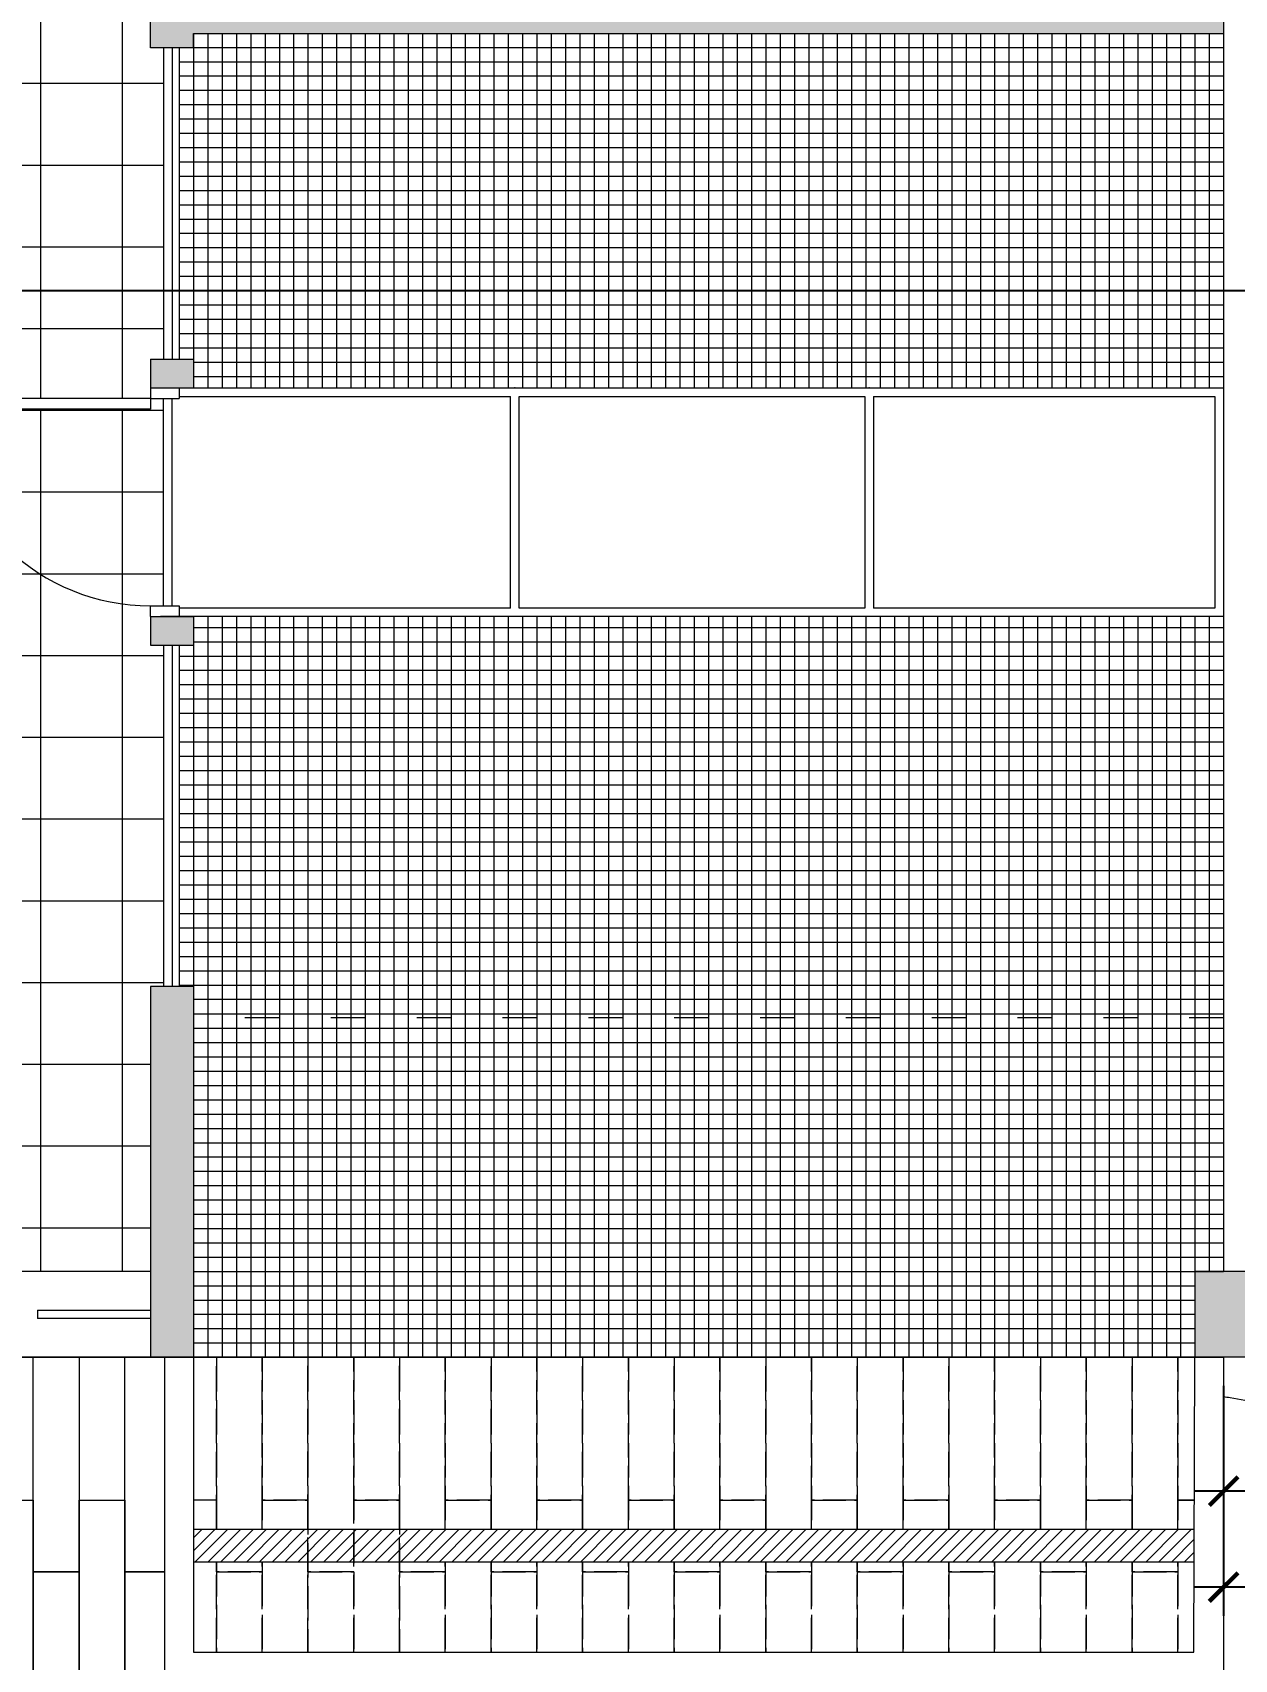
# Model space of a CAD drawing. Header units: millimetres. Extents: x 19901 to 59163, y 13732 to 30178.
# Drawn here: x 42642 to 43062, y 27647 to 28216 of the extents above; entities that cross this region are included whole.
import ezdxf

# ---------------------------------------------------------------- set-up
doc = ezdxf.new("R2010")
doc.units = ezdxf.units.MM
doc.linetypes.add('ACAD_ISO02W100', pattern=[15, 12, -3])
doc.linetypes.add('ACAD_ISO03W100', pattern=[30, 12, -18])
doc.layers.get('0').update_dxf_attribs({"lineweight": 18})
doc.layers.add('A-ANNO-SYMB', color=3, linetype='Continuous')
for name, color, linetype, lineweight in [('A-FURN', 8, 'Continuous', 13), ('CAMPITURA', 9, 'Continuous', 13), ('Curve di livello', 6, 'Continuous', 9), ('Pavimentazione esterna', 51, 'Continuous', 15), ('PROIEZIONI', 145, 'Continuous', 13), ('QUOTE', 252, 'Continuous', 13), ('Vetro', 150, 'Continuous', 15), ('Wall', 255, 'Continuous', 20)]:
    doc.layers.add(name, color=color, linetype=linetype, lineweight=lineweight)
doc.styles.get("Standard").update_dxf_attribs({"font": 'arial.ttf'})
doc.dimstyles.new('1-1', dxfattribs={"dimtxt": 15, "dimasz": 10, "dimexe": 10, "dimexo": 10, "dimgap": 5, "dimtad": 1, "dimdec": 0, "dimtxsty": 'Standard', "dimblk": 'ARCHTICK', "dimcen": 2.5, "dimdle": 10, "dimadec": 0, "dimazin": 0, "dimtfac": 1, "dimtdec": 0, "dimtmove": 0, "dimatfit": 3, "dimldrblk": 'ARCHTICK', "dimfxl": 1, "dimarcsym": 0})
pattern_1 = [(90, (15327.046, 10910.573), (-28.575, 0), []), (180, (15327.046, 10910.573), (-2e-15, -28.575), [])]

# ---------------------------------------------------------------- blocks, each defined once
blk = doc.blocks.new('_ArchTick')
at = {"color": 0, "linetype": 'ByBlock', "const_width": 0.15}
blk.add_lwpolyline([(-0.5, -0.5), (0.5, 0.5)], dxfattribs=at)
blk = doc.blocks.new('*D98')
at = {"layer": 'Defpoints', "color": 0, "transparency": 16777216}
for p in [(43058.16, 27753.14), (43508.16, 27753.14), (43058.16, 27672.78)]:
    blk.add_point(p, dxfattribs=at)
at = {"layer": 'QUOTE', "color": 0, "lineweight": -2, "transparency": 16777216}
for p, q in [((43058.16, 27743.14), (43058.16, 27662.78)), ((43508.16, 27743.14), (43508.16, 27662.78)), ((43518.16, 27672.78), (43048.16, 27672.78))]:
    blk.add_line(p, q, dxfattribs=at)
at = {"layer": 'QUOTE', "color": 0, "lineweight": -2, "transparency": 16777216, "xscale": 10, "yscale": 10, "zscale": 10, "rotation": 180}
blk.add_blockref('_ArchTick', (43058.16, 27672.78), dxfattribs=at)
at = {"layer": 'QUOTE', "color": 0, "lineweight": -2, "transparency": 16777216, "xscale": 10, "yscale": 10, "zscale": 10}
blk.add_blockref('_ArchTick', (43508.16, 27672.78), dxfattribs=at)
at = {"layer": 'QUOTE', "color": 0, "transparency": 16777216, "insert": (43283.16, 27685.44), "char_height": 15, "attachment_point": 5}
blk.add_mtext('450', dxfattribs=at)
blk = doc.blocks.new('*D101')
at = {"layer": 'Defpoints', "color": 0, "transparency": 16777216}
for p in [(43058.16, 27753.14), (43220.66, 27753.14), (43058.16, 27706.32)]:
    blk.add_point(p, dxfattribs=at)
at = {"layer": 'QUOTE', "color": 0, "lineweight": -2, "transparency": 16777216}
for p, q in [((43058.16, 27743.14), (43058.16, 27696.32)), ((43220.66, 27743.14), (43220.66, 27696.32)), ((43230.66, 27706.32), (43048.16, 27706.32))]:
    blk.add_line(p, q, dxfattribs=at)
at = {"layer": 'QUOTE', "color": 0, "lineweight": -2, "transparency": 16777216, "xscale": 10, "yscale": 10, "zscale": 10, "rotation": 180}
blk.add_blockref('_ArchTick', (43058.16, 27706.32), dxfattribs=at)
at = {"layer": 'QUOTE', "color": 0, "lineweight": -2, "transparency": 16777216, "xscale": 10, "yscale": 10, "zscale": 10}
blk.add_blockref('_ArchTick', (43220.66, 27706.32), dxfattribs=at)
at = {"layer": 'QUOTE', "color": 0, "transparency": 16777216, "insert": (43139.41, 27718.98), "char_height": 15, "attachment_point": 5}
blk.add_mtext('163', dxfattribs=at)
blk = doc.blocks.new('*D103')
at = {"layer": 'Defpoints', "color": 0, "transparency": 16777216}
for p in [(43058.16, 28092.02), (43058.16, 28012.02), (43088.14, 28012.02)]:
    blk.add_point(p, dxfattribs=at)
at = {"layer": 'QUOTE', "color": 0, "lineweight": -2, "transparency": 16777216}
for p, q in [((43088.14, 28102.02), (43088.14, 28002.02)), ((43068.16, 28092.02), (43098.14, 28092.02)), ((43068.16, 28012.02), (43098.14, 28012.02))]:
    blk.add_line(p, q, dxfattribs=at)
at = {"layer": 'QUOTE', "color": 0, "lineweight": -2, "transparency": 16777216, "xscale": 10, "yscale": 10, "zscale": 10}
for p, rotation in [((43088.14, 28092.02), 90), ((43088.14, 28012.02), 270)]:
    blk.add_blockref('_ArchTick', p, dxfattribs=dict(at, rotation=rotation))
at = {"layer": 'QUOTE', "color": 0, "transparency": 16777216, "insert": (43075.48, 28052.02), "char_height": 15, "attachment_point": 5, "rotation": 90}
blk.add_mtext('80', dxfattribs=at)

msp = doc.modelspace()

# ---------------------------------------------------------------- hatches: boundary and pattern name
at = {"layer": 'CAMPITURA'}
h = msp.add_hatch(color=256, dxfattribs=at)
h.dxf.hatch_style = 1
h.paths.add_polyline_path([(42683.16, 27783.14), (42683.16, 27753.14), (42690.16, 27753.14), (42698.16, 27753.14), (42698.16, 27882.74), (42683.16, 27882.74)])
h.paths.add_polyline_path([(43498.16, 28494.9), (43498.16, 28409.9), (43508.16, 28409.9), (43508.16, 28533.14), (43478.16, 28533.14), (43478.16, 28409.9), (43488.16, 28409.9), (43488.16, 28494.9)])
h = msp.add_hatch(color=256, dxfattribs=at)
h.dxf.hatch_style = 1
h.paths.add_polyline_path([(42683.16, 28332.63), (42679.79, 28332.66), (42679.41, 28282.68), (42616.41, 28282.68), (42616.41, 28277.68), (42683.16, 28277.68)])
h.paths.add_polyline_path([(42698.16, 28102.02), (42683.16, 28102.02), (42683.16, 28092.02), (42698.16, 28092.02)])
h.paths.add_polyline_path([(42698.16, 28012.02), (42683.16, 28012.02), (42683.16, 28002.02), (42698.16, 28002.02)])
h = msp.add_hatch(color=9, dxfattribs=at)
h.dxf.hatch_style = 1
h.paths.add_polyline_path([(43058.16, 28225.9), (42693.16, 28225.9), (42693.16, 28332.56), (42683.16, 28332.63), (42683.16, 28210.9), (42698.16, 28210.9), (42698.16, 28215.9), (43058.16, 28215.9)])
h.paths.add_polyline_path([(43508.16, 28329.9), (43478.16, 28329.9), (43478.16, 27783.14), (43438.16, 27783.14), (43438.16, 27773.14), (43438.16, 27767.42), (43438.16, 27763.14), (43438.16, 27757.79), (43438.16, 27753.14), (43508.16, 27753.14)])
h = msp.add_hatch(color=256, dxfattribs=at)
h.dxf.hatch_style = 1
h.paths.add_polyline_path([(43074.15, 27783.14), (43048.16, 27783.14), (43048.16, 27753.14), (43220.66, 27753.14), (43220.66, 27760.64), (43100.66, 27760.64), (43100.66, 27775.64), (43220.66, 27775.64), (43220.66, 27783.14), (43088.16, 27783.14)])
at = {"layer": 'Pavimentazione esterna'}
h = msp.add_hatch(dxfattribs=at)
h.set_pattern_fill('ANSI37', color=256, scale=9, angle=45)
h.set_pattern_definition(pattern_1)
edge = h.paths.add_edge_path()
edge.add_line((42679.79, 28332.66), (42683.16, 28332.63))
edge.add_line((42683.16, 28332.63), (42683.16, 28335.41))
edge.add_line((42683.16, 28335.41), (42683.16, 28399.86))
edge.add_line((42683.16, 28399.86), (42683.16, 28402.56))
edge.add_line((42683.16, 28402.56), (42622.88, 28377.32))
edge.add_line((42622.88, 28377.32), (42620.18, 28383.77))
edge.add_line((42620.18, 28383.77), (42537.16, 28349.01))
edge.add_line((42537.16, 28349.01), (42539.87, 28342.56))
edge.add_line((42539.87, 28342.56), (42429.18, 28296.21))
edge.add_line((42429.18, 28296.21), (42426.48, 28302.66))
edge.add_line((42426.48, 28302.66), (42384.97, 28285.28))
edge.add_line((42384.97, 28285.28), (42616.41, 28277.68))
edge.add_line((42616.41, 28277.68), (42616.41, 28282.68))
edge.add_line((42616.41, 28282.68), (42649.69, 28282.68))
edge.add_line((42649.69, 28282.68), (42649.69, 28302.47))
edge.add_arc((42651.41, 28307.68), 5.48, 111.0206, 251.7129, ccw=False)
edge.add_arc((42651.41, 28313.16), 2, -10.5103, 190.5103, ccw=False)
edge.add_arc((42651.41, 28307.68), 5.48, -71.7129, 68.9794, ccw=False)
edge.add_line((42653.13, 28302.47), (42653.13, 28282.68))
edge.add_line((42653.13, 28282.68), (42679.41, 28282.68))
edge.add_line((42679.41, 28282.68), (42679.79, 28332.66))
edge = h.paths.add_edge_path()
edge.add_line((42687.66, 28088.26), (42683.16, 28088.26))
edge.add_line((42683.16, 28088.26), (42683.16, 28084.49))
edge.add_line((42683.16, 28084.49), (42610.79, 28084.49))
edge.add_arc((42683.16, 28088.26), 72.47, 182.9777, 270)
edge.add_line((42683.16, 28015.79), (42687.66, 28015.79))
edge.add_line((42687.66, 28015.79), (42687.66, 28088.26))
h.paths.add_polyline_path([(42384.97, 28285.28), (42364.61, 28269.17), (42346.16, 28261.44), (42288.16, 28237.16), (42288.16, 27957.72), (42384.97, 27957.72)])
edge = h.paths.add_edge_path(flags=0)
edge.add_arc((42488.22, 28159.23), 69.1, 0, 360)
h.paths.add_polyline_path([(42593.56, 28278.43), (42384.97, 28285.28), (42384.97, 27957.72), (42583.02, 27957.72)])
edge = h.paths.add_edge_path(flags=0)
edge.add_arc((42488.22, 28159.23), 69.1, 0, 360)
edge = h.paths.add_edge_path(flags=16)
edge.add_arc((42488.22, 28159.23), 80, 0, 180)
edge.add_arc((42488.22, 28159.23), 80, 180, 360)
h = msp.add_hatch(dxfattribs=at)
h.set_pattern_fill('ANSI37', color=256, scale=9, angle=45)
h.set_pattern_definition(pattern_1)
h.paths.add_polyline_path([(42683.16, 28277.68), (42616.41, 28277.68), (42593.56, 28278.43), (42587.33, 28089.02), (42610.69, 28088.26), (42683.16, 28088.26), (42683.16, 28092.02), (42683.16, 28102.02), (42687.66, 28102.02), (42687.66, 28210.9), (42683.16, 28210.9)])
h = msp.add_hatch(dxfattribs=at)
h.set_pattern_fill('ANSI37', color=256, scale=9, angle=45)
h.set_pattern_definition(pattern_1)
h.paths.add_polyline_path([(42687.66, 28002.02), (42683.16, 28002.02), (42683.16, 28012.02), (42683.16, 28015.79, -0.399072), (42610.79, 28084.49), (42610.79, 28088.25), (42587.33, 28089.02), (42583.02, 27957.72), (42683.16, 27783.14), (42683.16, 27882.74), (42687.66, 27882.74)])
h = msp.add_hatch(dxfattribs=at)
h.set_pattern_fill('ANSI37', color=256, scale=9, angle=45)
h.set_pattern_definition(pattern_1)
h.paths.add_polyline_path([(42384.97, 27957.72), (42288.16, 27957.72), (42288.16, 27783.14), (42384.97, 27783.14)])
h.paths.add_polyline_path([(42364.15, 27923.17), (42364.15, 27918.99), (42365.24, 27918.99), (42365.24, 27871.65), (42364.15, 27871.65), (42364.15, 27867.47), (42313.41, 27867.47), (42313.41, 27869.46), (42313.41, 27869.91), (42312.12, 27869.91), (42312.12, 27919.09), (42313.41, 27919.09), (42313.34, 27919.48), (42313.33, 27920.37), (42313.38, 27921.18), (42313.41, 27921.18), (42313.34, 27921.58), (42313.33, 27922.46), (42313.37, 27923.17)], flags=16)
h.paths.add_polyline_path([(42325.82, 27869.56), (42364.15, 27869.56), (42364.15, 27869.46), (42325.82, 27869.46)], flags=0)
h.paths.add_polyline_path([(42517.59, 27957.72), (42384.97, 27957.72), (42384.97, 27783.14), (42517.59, 27783.14)])
h.paths.add_polyline_path([(42411.54, 27945.59), (42491.4, 27945.59), (42491.4, 27901.59), (42411.54, 27901.59)], flags=16)
h.paths.add_polyline_path([(42402, 27872.55), (42449.33, 27872.55), (42449.33, 27871.47), (42453.62, 27871.47), (42453.62, 27872.55), (42500.95, 27872.55), (42500.95, 27871.47), (42505.13, 27871.47), (42505.13, 27820.68), (42504.42, 27820.64), (42503.54, 27820.66), (42503.14, 27820.72), (42503.04, 27820.72), (42503.04, 27820.68), (42502.33, 27820.64), (42501.44, 27820.66), (42501.05, 27820.72), (42501.05, 27819.43), (42451.87, 27819.43), (42451.87, 27820.72), (42451.52, 27820.72), (42451.17, 27820.72), (42451.17, 27819.43), (42402, 27819.43), (42402, 27820.69), (42401.18, 27820.64), (42400.3, 27820.66), (42399.9, 27820.72), (42399.8, 27820.72), (42399.8, 27820.68), (42399.09, 27820.64), (42398.2, 27820.66), (42397.81, 27820.72), (42397.81, 27871.47), (42402, 27871.47)], flags=16)
h.paths.add_polyline_path([(42399.9, 27833.13), (42401.89, 27833.13), (42401.89, 27829.52), (42449.43, 27829.52), (42449.43, 27833.13), (42451.42, 27833.13), (42451.42, 27871.47), (42451.52, 27871.47), (42451.52, 27833.13), (42449.43, 27833.13), (42449.43, 27820.87), (42401.89, 27820.87), (42401.89, 27820.72), (42399.9, 27820.72)], flags=0)
h.paths.add_polyline_path([(42583.02, 27957.72), (42517.59, 27957.72), (42517.59, 27783.14), (42683.16, 27783.14)])
h.paths.add_polyline_path([(42537.71, 27918.99), (42538.79, 27918.99), (42538.79, 27923.17), (42589.57, 27923.17), (42589.62, 27922.46), (42589.6, 27921.58), (42589.54, 27921.18), (42589.54, 27921.08), (42589.57, 27921.08), (42589.62, 27920.37), (42589.6, 27919.48), (42589.54, 27919.09), (42590.83, 27919.09), (42590.83, 27869.91), (42589.54, 27869.91), (42589.54, 27869.56), (42589.54, 27867.47), (42538.79, 27867.47), (42538.79, 27871.65), (42537.71, 27871.65)], flags=16)
h.paths.add_polyline_path([(42577.13, 27869.46), (42538.79, 27869.46), (42538.79, 27869.56), (42577.13, 27869.56)], flags=0)
at = {"layer": 'Vetro'}
h = msp.add_hatch(dxfattribs=at)
h.set_pattern_fill('ANSI31', color=4)
h.set_pattern_definition([(45, (18301.6275, 10805.4755), (-2.24506403, 2.24506403), [])])
h.paths.add_polyline_path([(43047.84, 27681.55), (43047.9, 27693.06), (42698.15, 27693.06), (42698.14, 27681.55)])

# ---------------------------------------------------------------- linework, layer by layer
at = {"layer": 'A-ANNO-SYMB'}
msp.add_line((43136.4, 28125.9), (41713.49, 28125.9), dxfattribs=at)
at = {"layer": 'A-FURN'}
for p, q in [((42698.16, 28215.9), (42698.16, 28092.02)), ((42693.16, 28210.9), (42693.16, 28102.02)), ((42698.16, 28012.02), (42698.16, 27753.14)), ((42693.16, 28002.02), (42693.16, 27882.74)), ((42688.16, 27753.14), (43058.16, 27753.14))]:
    msp.add_line(p, q, dxfattribs=at)
at = {"layer": 'Curve di livello'}
msp.add_open_spline([(43058.16, 27739.43), (43058.92, 27739.3), (43250.33, 27705.78), (43447.43, 27699.14), (43634.61, 27739.03)], degree=3, knots=[1440.619799, 1440.619799, 1440.619799, 1440.619799, 1442.919983, 2017.077223, 2017.077223, 2017.077223, 2017.077223], dxfattribs=at)
at = {"layer": 'Pavimentazione esterna'}
for p, q in [((42626.16, 27753.14), (42642.16, 27753.14)), ((42642.16, 27753.14), (42658.16, 27753.14)), ((42642.16, 27678.14), (42642.16, 27753.14)), ((42658.16, 27753.14), (42658.16, 27678.14)), ((42658.16, 27753.14), (42674.16, 27753.14)), ((42674.16, 27753.14), (42690.16, 27753.14)), ((42674.16, 27678.14), (42674.16, 27753.14)), ((42690.16, 27753.14), (42706.16, 27753.14)), ((42706.16, 27753.14), (42722.16, 27753.14)), ((42722.16, 27753.14), (42738.16, 27753.14)), ((42738.16, 27753.14), (42754.16, 27753.14)), ((42754.16, 27753.14), (42770.16, 27753.14)), ((42770.16, 27753.14), (42786.16, 27753.14)), ((42786.16, 27753.14), (42802.16, 27753.14)), ((42802.16, 27753.14), (42818.16, 27753.14)), ((42818.16, 27753.14), (42834.16, 27753.14)), ((42834.16, 27753.14), (42850.16, 27753.14)), ((42850.16, 27753.14), (42866.16, 27753.14)), ((42866.16, 27753.14), (42882.16, 27753.14)), ((42882.16, 27753.14), (42898.16, 27753.14)), ((42898.16, 27753.14), (42914.16, 27753.14)), ((42914.16, 27753.14), (42930.16, 27753.14)), ((42930.16, 27753.14), (42946.16, 27753.14)), ((42946.16, 27753.14), (42962.16, 27753.14)), ((42962.16, 27753.14), (42978.16, 27753.14)), ((42978.16, 27753.14), (42994.16, 27753.14)), ((42994.16, 27753.14), (43010.16, 27753.14)), ((43010.16, 27753.14), (43026.16, 27753.14)), ((43026.16, 27753.14), (43042.16, 27753.14)), ((43042.16, 27753.14), (43048.16, 27753.14)), ((42626.16, 27703.14), (42642.16, 27703.14)), ((42642.16, 27703.14), (42642.16, 27628.14)), ((42658.16, 27703.14), (42674.16, 27703.14)), ((42658.16, 27628.14), (42658.16, 27703.14)), ((42674.16, 27703.14), (42674.16, 27628.14)), ((42658.16, 27678.14), (42642.16, 27678.14)), ((42642.16, 27678.14), (42658.16, 27678.14)), ((42642.16, 27603.14), (42642.16, 27678.14)), ((42658.16, 27678.14), (42658.16, 27603.14)), ((42688.14, 27678.14), (42674.16, 27678.14)), ((42674.16, 27678.14), (42688.14, 27678.14)), ((42674.16, 27603.14), (42674.16, 27678.14))]:
    msp.add_line(p, q, dxfattribs=at)
at = {"layer": 'Pavimentazione esterna', "linetype": 'ACAD_ISO02W100'}
for p, q in [((42706.16, 27693.06), (42706.16, 27753.14)), ((42706.16, 27753.14), (42706.16, 27703.14)), ((42722.16, 27753.14), (42722.16, 27693.06)), ((42722.16, 27703.14), (42722.16, 27753.14)), ((42738.16, 27678.14), (42738.16, 27753.14)), ((42738.16, 27753.14), (42738.16, 27703.14)), ((42754.16, 27753.14), (42754.16, 27678.14)), ((42754.16, 27703.14), (42754.16, 27753.14)), ((42770.16, 27678.14), (42770.16, 27753.14)), ((42770.16, 27753.14), (42770.16, 27703.14)), ((42786.16, 27753.14), (42786.16, 27693.06)), ((42786.16, 27703.14), (42786.16, 27753.14)), ((42802.16, 27693.06), (42802.16, 27753.14)), ((42802.16, 27753.14), (42802.16, 27703.14)), ((42818.16, 27753.14), (42818.16, 27693.06)), ((42818.16, 27703.14), (42818.16, 27753.14)), ((42834.16, 27693.06), (42834.16, 27753.14)), ((42834.16, 27753.14), (42834.16, 27703.14)), ((42850.16, 27753.14), (42850.16, 27693.06)), ((42850.16, 27703.14), (42850.16, 27753.14)), ((42866.16, 27693.06), (42866.16, 27753.14)), ((42866.16, 27753.14), (42866.16, 27703.14)), ((42882.16, 27753.14), (42882.16, 27693.06)), ((42882.16, 27703.14), (42882.16, 27753.14)), ((42898.16, 27693.06), (42898.16, 27753.14)), ((42898.16, 27753.14), (42898.16, 27703.14)), ((42914.16, 27753.14), (42914.16, 27693.06)), ((42914.16, 27703.14), (42914.16, 27753.14)), ((42930.16, 27693.06), (42930.16, 27753.14)), ((42930.16, 27753.14), (42930.16, 27703.14)), ((42946.16, 27753.14), (42946.16, 27693.06)), ((42946.16, 27703.14), (42946.16, 27753.14)), ((42962.16, 27693.06), (42962.16, 27753.14)), ((42962.16, 27753.14), (42962.16, 27703.14)), ((42978.16, 27753.14), (42978.16, 27693.06)), ((42978.16, 27703.14), (42978.16, 27753.14)), ((42994.16, 27693.06), (42994.16, 27753.14)), ((42994.16, 27753.14), (42994.16, 27703.14)), ((43010.16, 27753.14), (43010.16, 27693.06)), ((43010.16, 27703.14), (43010.16, 27753.14)), ((43026.16, 27693.06), (43026.16, 27753.14)), ((43026.16, 27753.14), (43026.16, 27703.14)), ((43042.16, 27753.14), (43042.16, 27693.06)), ((43042.16, 27703.14), (43042.16, 27753.14)), ((42706.16, 27703.14), (42698.15, 27703.14)), ((42706.16, 27703.14), (42706.16, 27693.06)), ((42722.16, 27703.14), (42738.16, 27703.14)), ((42722.16, 27693.06), (42722.16, 27703.14)), ((42738.16, 27703.14), (42722.16, 27703.14)), ((42738.16, 27703.14), (42738.16, 27650.04)), ((42754.16, 27703.14), (42770.16, 27703.14)), ((42754.16, 27650.04), (42754.16, 27703.14)), ((42770.16, 27703.14), (42754.16, 27703.14)), ((42770.16, 27703.14), (42770.16, 27650.04)), ((42802.16, 27703.14), (42786.16, 27703.14)), ((42786.16, 27703.14), (42802.16, 27703.14)), ((42786.16, 27693.06), (42786.16, 27703.14)), ((42802.16, 27703.14), (42802.16, 27693.06)), ((42818.16, 27693.06), (42818.16, 27703.14)), ((42834.16, 27703.14), (42818.16, 27703.14)), ((42818.16, 27703.14), (42834.16, 27703.14)), ((42834.16, 27703.14), (42834.16, 27693.06)), ((42850.16, 27703.14), (42866.16, 27703.14)), ((42850.16, 27693.06), (42850.16, 27703.14)), ((42866.16, 27703.14), (42850.16, 27703.14)), ((42866.16, 27703.14), (42866.16, 27693.06)), ((42882.16, 27693.06), (42882.16, 27703.14)), ((42898.16, 27703.14), (42882.16, 27703.14)), ((42882.16, 27703.14), (42898.16, 27703.14)), ((42898.16, 27703.14), (42898.16, 27693.06)), ((42914.16, 27703.14), (42930.16, 27703.14)), ((42930.16, 27703.14), (42914.16, 27703.14)), ((42914.16, 27693.06), (42914.16, 27703.14)), ((42930.16, 27703.14), (42930.16, 27693.06)), ((42946.16, 27703.14), (42962.16, 27703.14)), ((42946.16, 27693.06), (42946.16, 27703.14)), ((42962.16, 27703.14), (42946.16, 27703.14)), ((42962.16, 27703.14), (42962.16, 27693.06)), ((42978.16, 27703.14), (42994.16, 27703.14)), ((42978.16, 27693.06), (42978.16, 27703.14)), ((42994.16, 27703.14), (42978.16, 27703.14)), ((42994.16, 27703.14), (42994.16, 27693.06)), ((43010.16, 27703.14), (43026.16, 27703.14)), ((43010.16, 27693.06), (43010.16, 27703.14)), ((43026.16, 27703.14), (43010.16, 27703.14)), ((43026.16, 27703.14), (43026.16, 27693.06)), ((43042.16, 27703.14), (43047.94, 27703.14)), ((43042.16, 27693.06), (43042.16, 27703.14)), ((43047.94, 27703.14), (43042.16, 27703.14)), ((42706.16, 27678.14), (42706.16, 27681.55)), ((42706.16, 27681.55), (42706.16, 27650.04)), ((42722.16, 27681.55), (42722.16, 27678.14)), ((42722.16, 27650.04), (42722.16, 27681.55)), ((42786.16, 27681.55), (42786.16, 27678.14)), ((42786.16, 27650.04), (42786.16, 27681.55)), ((42802.16, 27678.14), (42802.16, 27681.55)), ((42802.16, 27681.55), (42802.16, 27650.04)), ((42818.16, 27681.55), (42818.16, 27678.14)), ((42818.16, 27650.04), (42818.16, 27681.55)), ((42834.16, 27678.14), (42834.16, 27681.55)), ((42834.16, 27681.55), (42834.16, 27650.04)), ((42850.16, 27681.55), (42850.16, 27678.14)), ((42850.16, 27650.04), (42850.16, 27681.55)), ((42866.16, 27678.14), (42866.16, 27681.55)), ((42866.16, 27681.55), (42866.16, 27650.04)), ((42882.16, 27681.55), (42882.16, 27678.14)), ((42882.16, 27650.04), (42882.16, 27681.55)), ((42898.16, 27678.14), (42898.16, 27681.55)), ((42898.16, 27681.55), (42898.16, 27650.04)), ((42914.16, 27681.55), (42914.16, 27678.14)), ((42914.16, 27650.04), (42914.16, 27681.55)), ((42930.16, 27678.14), (42930.16, 27681.55)), ((42930.16, 27681.55), (42930.16, 27650.04)), ((42946.16, 27681.55), (42946.16, 27678.14)), ((42946.16, 27650.04), (42946.16, 27681.55)), ((42962.16, 27678.14), (42962.16, 27681.55)), ((42962.16, 27681.55), (42962.16, 27650.04)), ((42978.16, 27681.55), (42978.16, 27678.14)), ((42978.16, 27650.04), (42978.16, 27681.55)), ((42994.16, 27678.14), (42994.16, 27681.55)), ((42994.16, 27681.55), (42994.16, 27650.04)), ((43010.16, 27681.55), (43010.16, 27678.14)), ((43010.16, 27650.04), (43010.16, 27681.55)), ((43026.16, 27678.14), (43026.16, 27681.55)), ((43026.16, 27681.55), (43026.16, 27650.04)), ((43042.16, 27681.55), (43042.16, 27678.14)), ((43042.16, 27650.04), (43042.16, 27681.55)), ((42722.16, 27678.14), (42706.16, 27678.14)), ((42706.16, 27678.14), (42722.16, 27678.14)), ((42706.16, 27650.04), (42706.16, 27678.14)), ((42722.16, 27678.14), (42722.16, 27650.04)), ((42754.16, 27678.14), (42738.16, 27678.14)), ((42738.16, 27678.14), (42754.16, 27678.14)), ((42738.16, 27650.04), (42738.16, 27678.14)), ((42754.16, 27678.14), (42754.16, 27650.04)), ((42786.16, 27678.14), (42770.16, 27678.14)), ((42770.16, 27678.14), (42786.16, 27678.14)), ((42770.16, 27650.04), (42770.16, 27678.14)), ((42786.16, 27678.14), (42786.16, 27650.04)), ((42818.16, 27678.14), (42802.16, 27678.14)), ((42802.16, 27678.14), (42818.16, 27678.14)), ((42802.16, 27650.04), (42802.16, 27678.14)), ((42818.16, 27678.14), (42818.16, 27650.04)), ((42850.16, 27678.14), (42834.16, 27678.14)), ((42834.16, 27678.14), (42850.16, 27678.14)), ((42834.16, 27650.04), (42834.16, 27678.14)), ((42850.16, 27678.14), (42850.16, 27650.04)), ((42882.16, 27678.14), (42866.16, 27678.14)), ((42866.16, 27678.14), (42882.16, 27678.14)), ((42866.16, 27650.04), (42866.16, 27678.14)), ((42882.16, 27678.14), (42882.16, 27650.04)), ((42914.16, 27678.14), (42898.16, 27678.14)), ((42898.16, 27678.14), (42914.16, 27678.14)), ((42898.16, 27650.04), (42898.16, 27678.14)), ((42914.16, 27678.14), (42914.16, 27650.04)), ((42946.16, 27678.14), (42930.16, 27678.14)), ((42930.16, 27678.14), (42946.16, 27678.14)), ((42930.16, 27650.04), (42930.16, 27678.14)), ((42946.16, 27678.14), (42946.16, 27650.04)), ((42978.16, 27678.14), (42962.16, 27678.14)), ((42962.16, 27678.14), (42978.16, 27678.14)), ((42962.16, 27650.04), (42962.16, 27678.14)), ((42978.16, 27678.14), (42978.16, 27650.04)), ((43010.16, 27678.14), (42994.16, 27678.14)), ((42994.16, 27678.14), (43010.16, 27678.14)), ((42994.16, 27650.04), (42994.16, 27678.14)), ((43010.16, 27678.14), (43010.16, 27650.04)), ((43042.16, 27678.14), (43026.16, 27678.14)), ((43026.16, 27678.14), (43042.16, 27678.14)), ((43026.16, 27650.04), (43026.16, 27678.14)), ((43042.16, 27678.14), (43042.16, 27650.04))]:
    msp.add_line(p, q, dxfattribs=at)
at = {"layer": 'PROIEZIONI'}
for p, q in [((42703.16, 28215.9), (42703.16, 28092.02)), ((42708.16, 28215.9), (42708.16, 28092.02)), ((42713.16, 28215.9), (42713.16, 28092.02)), ((42718.16, 28215.9), (42718.16, 28092.02)), ((42723.16, 28215.9), (42723.16, 28092.02)), ((42728.16, 28215.9), (42728.16, 28092.02)), ((42733.16, 28215.9), (42733.16, 28092.02)), ((42738.16, 28215.9), (42738.16, 28092.02)), ((42743.16, 28215.9), (42743.16, 28092.02)), ((42748.16, 28215.9), (42748.16, 28092.02)), ((42753.16, 28215.9), (42753.16, 28092.02)), ((42758.16, 28215.9), (42758.16, 28092.02)), ((42763.16, 28215.9), (42763.16, 28092.02)), ((42768.16, 28215.9), (42768.16, 28092.02)), ((42773.16, 28215.9), (42773.16, 28092.02)), ((42778.16, 28215.9), (42778.16, 28092.02)), ((42783.16, 28215.9), (42783.16, 28092.02)), ((42788.16, 28215.9), (42788.16, 28092.02)), ((42793.16, 28215.9), (42793.16, 28092.02)), ((42798.16, 28215.9), (42798.16, 28092.02)), ((42803.16, 28215.9), (42803.16, 28092.02)), ((42808.16, 28215.9), (42808.16, 28092.02)), ((42813.16, 28215.9), (42813.16, 28092.02)), ((42818.16, 28215.9), (42818.16, 28092.02)), ((42823.16, 28215.9), (42823.16, 28092.02)), ((42828.16, 28215.9), (42828.16, 28092.02)), ((42833.16, 28215.9), (42833.16, 28092.02)), ((42838.16, 28215.9), (42838.16, 28092.02)), ((42843.16, 28215.9), (42843.16, 28092.02)), ((42848.16, 28215.9), (42848.16, 28092.02)), ((42853.16, 28215.9), (42853.16, 28092.02)), ((42858.16, 28215.9), (42858.16, 28092.02)), ((42863.16, 28215.9), (42863.16, 28092.02)), ((42868.16, 28215.9), (42868.16, 28092.02)), ((42873.16, 28215.9), (42873.16, 28092.02)), ((42878.16, 28215.9), (42878.16, 28092.02)), ((42883.16, 28215.9), (42883.16, 28092.02)), ((42888.16, 28215.9), (42888.16, 28092.02)), ((42893.16, 28215.9), (42893.16, 28092.02)), ((42898.16, 28215.9), (42898.16, 28092.02)), ((42903.16, 28215.9), (42903.16, 28092.02)), ((42908.16, 28215.9), (42908.16, 28092.02)), ((42913.16, 28215.9), (42913.16, 28092.02)), ((42918.16, 28215.9), (42918.16, 28092.02)), ((42923.16, 28215.9), (42923.16, 28092.02)), ((42928.16, 28215.9), (42928.16, 28092.02)), ((42933.16, 28215.9), (42933.16, 28092.02)), ((42938.16, 28215.9), (42938.16, 28092.02)), ((42943.16, 28215.9), (42943.16, 28092.02)), ((42948.16, 28215.9), (42948.16, 28092.02)), ((42953.16, 28215.9), (42953.16, 28092.02)), ((42958.16, 28215.9), (42958.16, 28092.02)), ((42963.16, 28215.9), (42963.16, 28092.02)), ((42968.16, 28215.9), (42968.16, 28092.02)), ((42973.16, 28215.9), (42973.16, 28092.02)), ((42978.16, 28215.9), (42978.16, 28092.02)), ((42983.16, 28215.9), (42983.16, 28092.02)), ((42988.16, 28215.9), (42988.16, 28092.02)), ((42993.16, 28215.9), (42993.16, 28092.02)), ((42998.16, 28215.9), (42998.16, 28092.02)), ((43003.16, 28215.9), (43003.16, 28092.02)), ((43008.16, 28215.9), (43008.16, 28092.02)), ((43013.16, 28215.9), (43013.16, 28092.02)), ((43018.16, 28215.9), (43018.16, 28092.02)), ((43023.16, 28215.9), (43023.16, 28092.02)), ((43028.16, 28215.9), (43028.16, 28092.02)), ((43033.16, 28215.9), (43033.16, 28092.02)), ((43038.16, 28215.9), (43038.16, 28092.02)), ((43043.16, 28215.9), (43043.16, 28092.02)), ((43048.16, 28215.9), (43048.16, 28092.02)), ((43053.16, 28215.9), (43053.16, 28092.02)), ((43058.16, 28210.9), (42698.16, 28210.9)), ((43058.16, 28205.9), (42693.16, 28205.9)), ((43058.16, 28200.9), (42693.16, 28200.9)), ((43058.16, 28195.9), (42693.16, 28195.9)), ((43058.16, 28190.9), (42693.16, 28190.9)), ((43058.16, 28185.9), (42693.16, 28185.9)), ((43058.16, 28180.9), (42693.16, 28180.9)), ((43058.16, 28175.9), (42693.16, 28175.9)), ((43058.16, 28170.9), (42693.16, 28170.9)), ((43058.16, 28165.9), (42693.16, 28165.9)), ((43058.16, 28160.9), (42693.16, 28160.9)), ((43058.16, 28155.9), (42693.16, 28155.9)), ((43058.16, 28150.9), (42693.16, 28150.9)), ((43058.16, 28145.9), (42693.16, 28145.9)), ((43058.16, 28140.9), (42693.16, 28140.9)), ((43058.16, 28135.9), (42693.16, 28135.9)), ((43058.16, 28130.9), (42693.16, 28130.9)), ((43058.16, 28125.9), (42693.16, 28125.9)), ((43058.16, 28120.9), (42693.16, 28120.9)), ((43058.16, 28115.9), (42693.16, 28115.9)), ((43058.16, 28110.9), (42693.16, 28110.9)), ((43058.16, 28105.9), (42693.16, 28105.9)), ((43058.16, 28100.9), (42698.16, 28100.9)), ((43058.16, 28095.9), (42698.16, 28095.9)), ((42703.16, 28012.02), (42703.16, 27753.14)), ((42708.16, 28012.02), (42708.16, 27753.14)), ((42713.16, 28012.02), (42713.16, 27753.14)), ((42718.16, 28012.02), (42718.16, 27753.14)), ((42723.16, 28012.02), (42723.16, 27753.14)), ((42728.16, 28012.02), (42728.16, 27753.14)), ((42733.16, 28012.02), (42733.16, 27753.14)), ((42738.16, 28012.02), (42738.16, 27753.14)), ((42743.16, 28012.02), (42743.16, 27753.14)), ((42748.16, 28012.02), (42748.16, 27753.14)), ((42753.16, 28012.02), (42753.16, 27753.14)), ((42758.16, 28012.02), (42758.16, 27753.14)), ((42763.16, 28012.02), (42763.16, 27753.14)), ((42768.16, 28012.02), (42768.16, 27753.14)), ((42773.16, 28012.02), (42773.16, 27753.14)), ((42778.16, 28012.02), (42778.16, 27753.14)), ((42783.16, 28012.02), (42783.16, 27753.14)), ((42788.16, 28012.02), (42788.16, 27753.14)), ((42793.16, 28012.02), (42793.16, 27753.14)), ((42798.16, 28012.02), (42798.16, 27753.14)), ((42803.16, 28012.02), (42803.16, 27753.14)), ((42808.16, 28012.02), (42808.16, 27753.14)), ((42813.16, 28012.02), (42813.16, 27753.14)), ((42818.16, 28012.02), (42818.16, 27753.14)), ((42823.16, 28012.02), (42823.16, 27753.14)), ((42828.16, 28012.02), (42828.16, 27753.14)), ((42833.16, 28012.02), (42833.16, 27753.14)), ((42838.16, 28012.02), (42838.16, 27753.14)), ((42843.16, 28012.02), (42843.16, 27753.14)), ((42848.16, 28012.02), (42848.16, 27753.14)), ((42853.16, 28012.02), (42853.16, 27753.14)), ((42858.16, 28012.02), (42858.16, 27753.14)), ((42863.16, 28012.02), (42863.16, 27753.14)), ((42868.16, 28012.02), (42868.16, 27753.14)), ((42873.16, 28012.02), (42873.16, 27753.14)), ((42878.16, 28012.02), (42878.16, 27753.14)), ((42883.16, 28012.02), (42883.16, 27753.14)), ((42888.16, 28012.02), (42888.16, 27753.14)), ((42893.16, 28012.02), (42893.16, 27753.14)), ((42898.16, 28012.02), (42898.16, 27753.14)), ((42903.16, 28012.02), (42903.16, 27753.14)), ((42908.16, 28012.02), (42908.16, 27753.14)), ((42913.16, 28012.02), (42913.16, 27753.14)), ((42918.16, 28012.02), (42918.16, 27753.14)), ((42923.16, 28012.02), (42923.16, 27753.14)), ((42928.16, 28012.02), (42928.16, 27753.14)), ((42933.16, 28012.02), (42933.16, 27753.14)), ((42938.16, 28012.02), (42938.16, 27753.14)), ((42943.16, 28012.02), (42943.16, 27753.14)), ((42948.16, 28012.02), (42948.16, 27753.14)), ((42953.16, 28012.02), (42953.16, 27753.14)), ((42958.16, 28012.02), (42958.16, 27753.14)), ((42963.16, 28012.02), (42963.16, 27753.14)), ((42968.16, 28012.02), (42968.16, 27753.14)), ((42973.16, 28012.02), (42973.16, 27753.14)), ((42978.16, 28012.02), (42978.16, 27753.14)), ((42983.16, 28012.02), (42983.16, 27753.14)), ((42988.16, 28012.02), (42988.16, 27753.14)), ((42993.16, 28012.02), (42993.16, 27753.14)), ((42998.16, 28012.02), (42998.16, 27753.14)), ((43003.16, 28012.02), (43003.16, 27753.14)), ((43008.16, 28012.02), (43008.16, 27753.14)), ((43013.16, 28012.02), (43013.16, 27753.14)), ((43018.16, 28012.02), (43018.16, 27753.14)), ((43023.16, 28012.02), (43023.16, 27753.14)), ((43028.16, 28012.02), (43028.16, 27753.14)), ((43033.16, 28012.02), (43033.16, 27753.14)), ((43038.16, 28012.02), (43038.16, 27753.14)), ((43043.16, 28012.02), (43043.16, 27753.14)), ((43048.16, 28012.02), (43048.16, 27753.14)), ((43053.16, 28012.02), (43053.16, 27783.14)), ((43058.16, 28008.14), (42698.16, 28008.14)), ((43058.16, 28003.14), (42698.16, 28003.14)), ((43058.16, 27998.14), (42693.16, 27998.14)), ((43058.16, 27993.14), (42693.16, 27993.14)), ((43058.16, 27988.14), (42693.16, 27988.14)), ((43058.16, 27983.14), (42693.16, 27983.14)), ((43058.16, 27978.14), (42693.16, 27978.14)), ((43058.16, 27973.14), (42693.16, 27973.14)), ((43058.16, 27968.14), (42693.16, 27968.14)), ((43058.16, 27963.14), (42693.16, 27963.14)), ((43058.16, 27958.14), (42693.16, 27958.14)), ((43058.16, 27953.14), (42693.16, 27953.14)), ((43058.16, 27948.14), (42693.16, 27948.14)), ((43058.16, 27943.14), (42693.16, 27943.14)), ((43058.16, 27938.14), (42693.16, 27938.14)), ((43058.16, 27933.14), (42693.16, 27933.14)), ((43058.16, 27928.14), (42693.16, 27928.14)), ((43058.16, 27923.14), (42693.16, 27923.14)), ((43058.16, 27918.14), (42693.16, 27918.14)), ((43058.16, 27913.14), (42693.16, 27913.14)), ((43058.16, 27908.14), (42693.16, 27908.14)), ((43058.16, 27903.14), (42693.16, 27903.14)), ((43058.16, 27898.14), (42693.16, 27898.14)), ((43058.16, 27893.14), (42693.16, 27893.14)), ((43058.16, 27888.14), (42693.16, 27888.14)), ((43058.16, 27883.14), (42693.16, 27883.14)), ((43058.16, 27878.14), (42698.16, 27878.14)), ((43058.16, 27878.14), (42698.16, 27878.14)), ((42698.16, 27873.14), (43058.16, 27873.14)), ((42698.16, 27868.14), (43058.16, 27868.14)), ((42698.16, 27863.14), (43058.16, 27863.14)), ((42698.16, 27858.14), (43058.16, 27858.14)), ((42698.16, 27853.14), (43058.16, 27853.14)), ((42698.16, 27848.14), (43058.16, 27848.14)), ((42698.16, 27843.14), (43058.16, 27843.14)), ((42698.16, 27838.14), (43058.16, 27838.14)), ((42698.16, 27833.14), (43058.16, 27833.14)), ((42698.16, 27828.14), (43058.16, 27828.14)), ((42698.16, 27823.14), (43058.16, 27823.14)), ((42698.16, 27818.14), (43058.16, 27818.14)), ((42698.16, 27813.14), (43058.16, 27813.14)), ((42698.16, 27808.14), (43058.16, 27808.14)), ((42698.16, 27803.14), (43058.16, 27803.14)), ((42698.16, 27798.14), (43058.16, 27798.14)), ((42698.16, 27793.14), (43058.16, 27793.14)), ((42698.16, 27788.14), (43058.16, 27788.14)), ((42698.16, 27783.14), (43058.16, 27783.14)), ((42698.16, 27778.14), (43048.16, 27778.14)), ((42698.16, 27773.14), (43048.16, 27773.14)), ((42698.16, 27768.14), (43048.16, 27768.14)), ((42698.16, 27763.14), (43048.16, 27763.14)), ((42698.16, 27758.14), (43048.16, 27758.14))]:
    msp.add_line(p, q, dxfattribs=at)
at = {"layer": 'PROIEZIONI', "linetype": 'ACAD_ISO03W100'}
for p, q in [((43058.16, 27878.14), (42698.16, 27878.14)), ((43058.16, 27871.74), (42698.16, 27871.74))]:
    msp.add_line(p, q, dxfattribs=at)
at = {"layer": 'Vetro'}
for p, q in [((42687.66, 28210.9), (42687.66, 28102.02)), ((42690.66, 28210.9), (42690.66, 28102.02)), ((42686.66, 28092.02), (43058.16, 28092.02)), ((42693.16, 28092.02), (42693.16, 28088.26)), ((42693.16, 28089.02), (42808.99, 28089.02)), ((42808.99, 28015.02), (42808.99, 28089.02)), ((42811.99, 28089.02), (42932.83, 28089.02)), ((42811.99, 28015.02), (42811.99, 28089.02)), ((42932.83, 28089.02), (42932.83, 28015.02)), ((42935.83, 28089.02), (43055.16, 28089.02)), ((42935.83, 28089.02), (42935.83, 28015.02)), ((43055.16, 28089.02), (43055.16, 28015.02)), ((43058.16, 28092.02), (43058.16, 28012.02)), ((42683.16, 28088.26), (42610.69, 28088.26)), ((42683.16, 28084.49), (42610.69, 28084.49)), ((42687.66, 28015.79), (42687.66, 28088.26)), ((42690.66, 28015.79), (42690.66, 28088.26)), ((42683.16, 28012.02), (42683.16, 28015.79)), ((42683.16, 28015.79), (42693.16, 28015.79)), ((42693.16, 28015.79), (42693.16, 28012.02)), ((42808.99, 28015.02), (42693.16, 28015.02)), ((42932.83, 28015.02), (42811.99, 28015.02)), ((43055.16, 28015.02), (42935.83, 28015.02)), ((43058.16, 28012.02), (42686.66, 28012.02)), ((42687.66, 28002.02), (42687.66, 27882.74)), ((42690.66, 28002.02), (42690.66, 27882.74)), ((43058.16, 27878.14), (43058.16, 27871.74)), ((42643.66, 27769.64), (42683.16, 27769.64)), ((42643.66, 27769.64), (42643.66, 27766.64)), ((42683.16, 27766.64), (42643.66, 27766.64)), ((42688.14, 27639.46), (42688.16, 27753.14)), ((43058.16, 27753.14), (42688.16, 27753.14)), ((42688.16, 27753.14), (42698.16, 27753.13)), ((42698.16, 27753.14), (42698.14, 27650.04)), ((43047.71, 27650.04), (43048.16, 27753.14)), ((43058.16, 27753.14), (43058.16, 27639.47)), ((42698.15, 27693.06), (43047.9, 27693.06)), ((43047.84, 27681.55), (42698.14, 27681.55)), ((42688.14, 27639.54), (42688.14, 27650.04)), ((42698.14, 27650.04), (43047.71, 27650.04))]:
    msp.add_line(p, q, dxfattribs=at)
at = {"layer": 'Vetro', "linetype": 'ACAD_ISO03W100'}
for p, q in [((42683.16, 28092.02), (42683.16, 28088.26)), ((42683.16, 28088.26), (42683.16, 28084.49)), ((42683.16, 28088.26), (42693.16, 28088.26))]:
    msp.add_line(p, q, dxfattribs=at)
at = {"layer": 'Vetro', "ltscale": 0.25}
msp.add_arc((42683.16, 28088.26), 72.47, 182.9777, 270, dxfattribs=at)
at = {"layer": 'Vetro'}
for p in [(42810.49, 28092.02), (42810.49, 28092.02), (42934.33, 28092.02), (42934.33, 28092.02)]:
    msp.add_point(p, dxfattribs=at)
at = {"layer": 'Wall'}
for p, q in [((42683.16, 28210.9), (42683.16, 28332.63)), ((43058.16, 28225.9), (43058.16, 27783.14)), ((42698.16, 28215.9), (43058.16, 28215.9)), ((42698.16, 28210.9), (42698.16, 28215.9)), ((43058.16, 28215.9), (43058.16, 27783.14)), ((42698.16, 28210.9), (42683.16, 28210.9)), ((42683.16, 28102.02), (42683.16, 28092.02)), ((42683.16, 28102.02), (42698.16, 28102.02)), ((42698.16, 28102.02), (42698.16, 28092.02)), ((42683.16, 28092.02), (42698.16, 28092.02)), ((42683.16, 28012.02), (42683.16, 28002.02)), ((42683.16, 28012.02), (42698.16, 28012.02)), ((42698.16, 28012.02), (42698.16, 28002.02)), ((42683.16, 28002.02), (42698.16, 28002.02)), ((42698.16, 27882.74), (42683.16, 27882.74)), ((42683.16, 27882.74), (42683.16, 27783.14)), ((42698.16, 27882.74), (42698.16, 27753.13)), ((42683.16, 27783.14), (42288.16, 27783.14)), ((42683.16, 27783.14), (42683.16, 27753.14)), ((43220.66, 27783.14), (43048.16, 27783.14)), ((43048.16, 27783.14), (43048.16, 27753.14)), ((42688.16, 27753.14), (42258.16, 27753.14)), ((43220.66, 27753.14), (43048.16, 27753.14))]:
    msp.add_line(p, q, dxfattribs=at)

# ---------------------------------------------------------------- dimensions: what is measured, and where the dimension line sits
at = {"layer": 'QUOTE'}
dim = msp.add_linear_dim(base=(43088.14, 28012.02), p1=(43058.16, 28092.02), p2=(43058.16, 28012.02), angle=90, dimstyle='1-1', dxfattribs=at)
dim.commit()
dim.dimension.update_dxf_attribs({"geometry": '*D103', "text_midpoint": (43075.48, 28052.02)})
for base, p1, p2, picture, middle in [((43058.16, 27672.78), (43508.16, 27753.14), (43058.16, 27753.14), '*D98', (43283.16, 27685.44)), ((43058.15944604, 27706.31872049), (43220.65944604, 27753.13697817), (43058.15944604, 27753.13697817), '*D101', (43139.40944604, 27718.98243127))]:
    dim = msp.add_linear_dim(base=base, p1=p1, p2=p2, dimstyle='1-1', dxfattribs=at)
    dim.commit()
    dim.dimension.update_dxf_attribs({"geometry": picture, "text_midpoint": middle})

doc.saveas('drawing.dxf')
